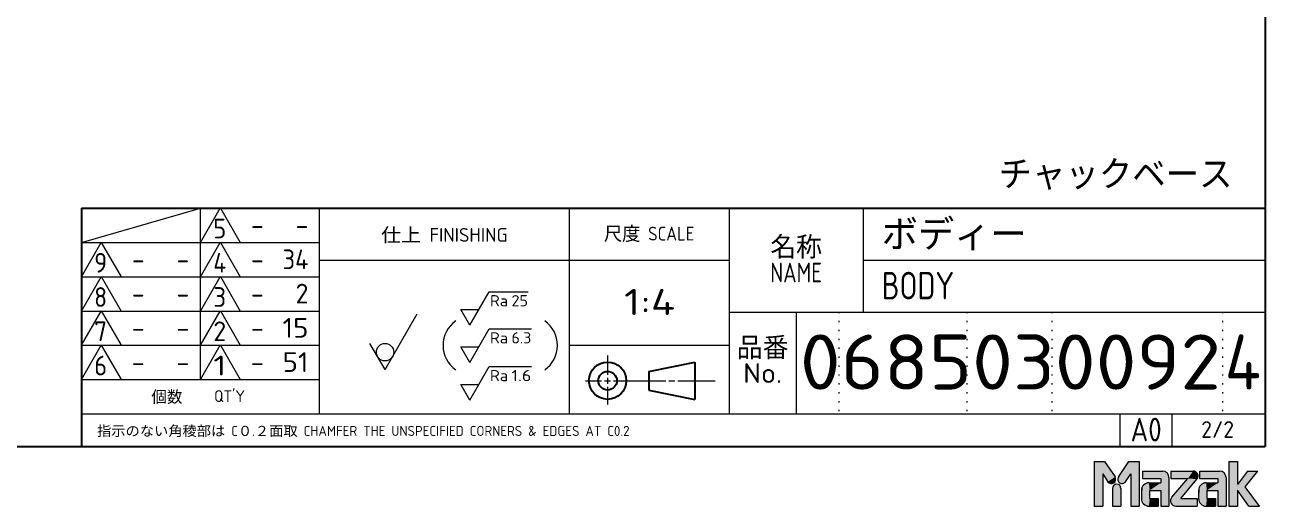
# Model space of a CAD drawing. Extents: x 0 to 1248, y -10 to 833.
# Drawn here: x 997.4 to 1164, y 17 to 81.6 of the extents above; entities that cross this region are included whole.
import ezdxf
from ezdxf.enums import TextEntityAlignment as Align

# ---------------------------------------------------------------- set-up
doc = ezdxf.new("R2010")
doc.units = 0
doc.linetypes.add('DOT', pattern=[3.5, 0.5, -3])
doc.layers.get('0').update_dxf_attribs({"lineweight": 13})
doc.layers.add('2', color=7, linetype='Continuous', lineweight=13)
doc.styles.get("Standard").update_dxf_attribs({"font": 'isocp.shx'})

msp = doc.modelspace()

# ---------------------------------------------------------------- linework, layer by layer
at = {"color": 7, "lineweight": 25}
for p, q in [((1164, 816), (1164, 25)), ((1005, 57), (1005, 25)), ((1005, 57), (1164, 57)), ((1081.2239, 35.0925), (1087.4119, 36.3423)), ((1081.2239, 35.0925), (1081.2239, 32.5925)), ((1087.4119, 36.3423), (1087.4119, 31.3426)), ((1081.2239, 32.5925), (1087.4119, 31.3426)), ((40, 25), (1164, 25))]:
    msp.add_line(p, q, dxfattribs=at)
at = {"color": 7, "lineweight": 13}
for p, q in [((1005, 52.4), (1021, 57)), ((1021, 52.4), (1023.6558, 57)), ((1021, 34), (1021, 57)), ((1023.6629, 57.0123), (1026.3258, 52.4)), ((1037, 29.4), (1037, 57)), ((1070.5, 57), (1070.5, 29.4)), ((1092, 57), (1092, 29.4)), ((1110, 57), (1110, 43.0632)), ((1005, 47.8), (1007.6558, 52.4)), ((1005, 52.4), (1037, 52.4)), ((1007.6629, 52.4123), (1010.3258, 47.8)), ((1021, 47.8), (1023.6558, 52.4)), ((1023.6629, 52.4123), (1026.3258, 47.8)), ((1037, 50.0316), (1092, 50.0316)), ((1110, 50.0316), (1164, 50.0316)), ((1005, 47.8), (1037, 47.8)), ((1005, 43.2), (1007.6558, 47.8)), ((1007.6629, 47.8123), (1010.3258, 43.2)), ((1021, 43.2), (1023.6558, 47.8)), ((1023.6629, 47.8123), (1026.3258, 43.2)), ((1057.1711, 41.2836), (1059.7692, 45.7836)), ((1059.7692, 45.7836), (1064.9858, 45.7836)), ((1057.1711, 41.2836), (1055.9587, 43.3836)), ((1055.9587, 43.3836), (1058.3835, 43.3836)), ((1005, 43.2), (1037, 43.2)), ((1005, 38.6), (1007.6558, 43.2)), ((1007.6629, 43.2123), (1010.3258, 38.6)), ((1021, 38.6), (1023.6558, 43.2)), ((1023.6629, 43.2123), (1026.3258, 38.6)), ((1045.7837, 35.341), (1050.1138, 42.841)), ((1092, 43.0632), (1164, 43.0632)), ((1101, 43.0632), (1101, 29.4)), ((1057.1711, 36.2991), (1059.7692, 40.7991)), ((1059.7692, 40.7991), (1065.4368, 40.7991)), ((1005, 38.6), (1037, 38.6)), ((1005, 34), (1007.6558, 38.6)), ((1007.6629, 38.6123), (1010.3258, 34)), ((1021, 34), (1023.6558, 38.6)), ((1023.6629, 38.6123), (1026.3258, 34)), ((1045.7837, 35.341), (1043.7629, 38.841)), ((1057.1711, 36.2991), (1055.9587, 38.3991)), ((1055.9587, 38.3991), (1058.3835, 38.3991)), ((1070.5, 38.6), (1092, 38.6)), ((1075.674, 37.2346), (1075.674, 34.6425)), ((1057.1711, 31.2308), (1059.7692, 35.7308)), ((1059.7692, 35.7308), (1065.4368, 35.7308)), ((1005, 34), (1037, 34)), ((1057.1711, 31.2308), (1055.9587, 33.3308)), ((1055.9587, 33.3308), (1058.3835, 33.3308)), ((1072.7294, 33.8425), (1074.8745, 33.8425)), ((1075.2751, 33.8425), (1076.0729, 33.8425)), ((1075.674, 34.2425), (1075.674, 33.4425)), ((1076.4734, 33.8425), (1083.5179, 33.8425)), ((1083.9179, 33.8425), (1084.7179, 33.8425)), ((1085.1179, 33.8425), (1090.1126, 33.8425)), ((1075.674, 33.0425), (1075.674, 30.6346)), ((1005, 29.4), (1164, 29.4)), ((1144.4576, 29.4), (1144.4576, 25)), ((1151.4404, 29.4), (1151.4404, 25))]:
    msp.add_line(p, q, dxfattribs=at)
at = {"color": 7, "linetype": 'DOT', "lineweight": 13, "ltscale": 0.34158}
for p, q in [((1106.7273, 43.0632), (1106.7273, 29.4)), ((1123.9089, 43.0632), (1123.9089, 29.4)), ((1135.3633, 43.0632), (1135.3633, 29.4)), ((1158.2724, 43.0632), (1158.2724, 29.4))]:
    msp.add_line(p, q, dxfattribs=at)
at = {"color": 20, "lineweight": 13}
for p, q in [((1141.0377, 23), (1142.4378, 23)), ((1141.0377, 23), (1141.0377, 17)), ((1142.4378, 23), (1143.8309, 20.9204)), ((1144.32, 20.9688), (1145.6775, 23)), ((1145.6775, 23), (1147.0778, 23)), ((1147.0778, 23), (1147.0778, 17)), ((1147.5044, 21.7192), (1147.5044, 20.708)), ((1147.5044, 21.7192), (1150.201, 21.7192)), ((1151.3445, 21.7192), (1154.3254, 21.7193)), ((1151.3445, 21.7192), (1151.3445, 20.708)), ((1155.1844, 21.7192), (1155.1844, 20.708)), ((1155.1844, 21.7192), (1157.881, 21.7192)), ((1159.1244, 23), (1160.2705, 23)), ((1159.1244, 23), (1159.1244, 17)), ((1160.2705, 23), (1160.2705, 19.8989)), ((1161.6187, 21.7192), (1160.2705, 19.8989)), ((1161.3245, 19.6033), (1162.9918, 21.7192)), ((1161.6187, 21.7192), (1162.9918, 21.7192)), ((1142.1839, 21.3199), (1142.1838, 17)), ((1142.1839, 21.3199), (1142.8753, 20.2878)), ((1145.2305, 20.2738), (1145.9315, 21.3201)), ((1145.9315, 21.3201), (1145.9317, 17)), ((1147.5044, 20.708), (1149.965, 20.708)), ((1148.3808, 20.135), (1149.965, 20.135)), ((1149.965, 20.708), (1149.965, 20.135)), ((1151.0774, 20.8428), (1151.0774, 17)), ((1151.3445, 20.708), (1153.6255, 20.708)), ((1151.4672, 18.2185), (1153.6255, 20.708)), ((1152.6871, 18.0112), (1154.8369, 20.6404)), ((1155.1844, 20.708), (1157.6451, 20.708)), ((1156.0608, 20.135), (1157.6451, 20.135)), ((1157.6451, 20.708), (1157.6451, 20.135)), ((1158.7574, 20.8428), (1158.7574, 17)), ((1143.4847, 19.3933), (1143.4847, 17)), ((1144.6308, 19.3933), (1144.6308, 17)), ((1147.3695, 19.1238), (1147.3695, 18.0112)), ((1148.4819, 19.1238), (1148.4819, 18.0112)), ((1148.4819, 19.1238), (1149.965, 19.1238)), ((1149.965, 19.1238), (1149.965, 17)), ((1155.0496, 19.1238), (1155.0496, 18.0112)), ((1156.1619, 19.1238), (1156.1619, 18.0112)), ((1156.1619, 19.1238), (1157.6451, 19.1238)), ((1157.6451, 19.1238), (1157.6451, 17)), ((1161.8209, 16.9999), (1160.2704, 19.1572)), ((1160.2704, 19.1572), (1160.2705, 17)), ((1163.2367, 17), (1161.3245, 19.6033)), ((1141.0377, 17), (1142.1838, 17)), ((1143.4847, 17), (1144.6308, 17)), ((1145.9317, 17), (1147.0778, 17)), ((1148.3808, 17), (1149.628, 17)), ((1148.4819, 18.0112), (1149.628, 18.0112)), ((1149.628, 18.0112), (1149.628, 17)), ((1149.965, 17), (1151.0774, 17)), ((1152.0055, 17.0002), (1154.85, 17)), ((1152.6871, 18.0112), (1154.85, 18.0112)), ((1154.85, 18.0112), (1154.85, 17)), ((1156.0608, 17), (1157.308, 17)), ((1156.1619, 18.0112), (1157.308, 18.0112)), ((1157.308, 18.0112), (1157.308, 17)), ((1157.6451, 17), (1158.7574, 17)), ((1159.1244, 17), (1160.2705, 17)), ((1161.8209, 16.9999), (1163.2367, 17))]:
    msp.add_line(p, q, dxfattribs=at)
at = {"color": 7, "lineweight": 13}
msp.add_circle((1045.7837, 37.6743), 1.1667, dxfattribs=at)
at = {"color": 7, "lineweight": 25}
for radius in [2.5, 1.25]:
    msp.add_circle((1075.674, 33.8425), radius, dxfattribs=at)
at = {"color": 7, "lineweight": 13}
for centre, start, end in [((1057.5737, 38.5783), 124.824489, 235.175511), ((1064.9463, 38.5783), 304.824489, 55.175511)]:
    msp.add_arc(centre, 4.0006, start, end, dxfattribs=at)
at = {"color": 20, "lineweight": 13}
for centre, radius, start, end in [((1150.201, 20.8428), 0.8764, 0.000469, 89.998683), ((1154.3254, 21.0586), 0.6607, 320.728247, 90.000538), ((1157.881, 20.8428), 0.8764, 0.000014, 89.998683), ((1143.3514, 20.6067), 0.573, 213.815388, 33.194798), ((1144.7641, 20.6067), 0.573, 140.807818, 324.488928), ((1148.3808, 19.1238), 1.0112, 89.999862, 180), ((1156.0608, 19.1238), 1.0112, 89.999862, 180), ((1144.0577, 19.3933), 0.573, 0.000622, 180.000108), ((1148.3808, 18.0112), 1.0112, 180, 270.000138), ((1152.0055, 17.7283), 0.7281, 137.676104, 269.996315), ((1156.0608, 18.0112), 1.0112, 180, 270.000175)]:
    msp.add_arc(centre, radius, start, end, dxfattribs=at)
at = {"color": 20, "lineweight": 5}
for points in [[(1142.184, 21.3199), (1142.1837, 17), (1142.4377, 23), (1141.0377, 17)], [(1142.4377, 23), (1141.0377, 17), (1141.0377, 23)], [(1142.184, 21.3199), (1142.4377, 23), (1142.8752, 20.2878)], [(1143.8309, 20.9204), (1142.8752, 20.2878), (1142.4377, 23)], [(1145.6775, 23), (1144.5289, 20.0841), (1144.3199, 20.9688), (1144.3221, 20.242)], [(1145.6775, 23), (1145.0353, 20.1019), (1144.5289, 20.0841), (1144.7842, 20.034)], [(1145.6775, 23), (1145.2306, 20.2738), (1145.0353, 20.1019)], [(1147.0778, 23), (1145.9315, 21.3201), (1145.6775, 23), (1145.2306, 20.2738)], [(1147.0778, 17), (1145.9318, 17), (1147.0778, 23), (1145.9315, 21.3201)], [(1150.201, 21.7192), (1149.965, 20.135), (1147.5044, 20.708), (1149.965, 20.708)], [(1150.201, 21.7192), (1147.5044, 20.708), (1147.5044, 21.7192)], [(1150.201, 21.7192), (1149.965, 19.1238), (1149.965, 20.135), (1148.4818, 19.1238)], [(1151.0774, 17), (1149.965, 17), (1150.201, 21.7192), (1149.965, 19.1238)], [(1151.0774, 17), (1150.201, 21.7192), (1150.7162, 21.5518), (1150.4718, 21.6763)], [(1154.3254, 21.7193), (1153.6255, 20.708), (1151.3445, 21.7192), (1151.3445, 20.708)], [(1154.3254, 21.7193), (1154.568, 21.6731), (1153.6255, 20.708), (1154.8369, 20.6404)], [(1154.568, 21.6731), (1154.7767, 21.5411), (1154.8369, 20.6404), (1154.9224, 21.3416)], [(1157.8811, 21.7192), (1157.645, 20.135), (1155.1844, 20.708), (1157.645, 20.708)], [(1157.8811, 21.7192), (1155.1844, 20.708), (1155.1844, 21.7192)], [(1157.8811, 21.7192), (1157.645, 19.1238), (1157.645, 20.135), (1156.1619, 19.1238)], [(1158.7574, 17), (1157.645, 17), (1157.8811, 21.7192), (1157.645, 19.1238)], [(1158.7574, 17), (1157.8811, 21.7192), (1158.3961, 21.5518), (1158.1519, 21.6763)], [(1160.2704, 19.1572), (1160.2705, 17), (1160.2705, 23), (1159.1244, 17)], [(1160.2705, 23), (1159.1244, 17), (1159.1244, 23)], [(1160.2704, 19.1572), (1160.2705, 23), (1161.8209, 16.9999), (1160.2705, 19.8989)], [(1161.3245, 19.6033), (1160.2705, 19.8989), (1162.9918, 21.7192), (1161.6187, 21.7192)], [(1143.8309, 20.9204), (1143.3021, 20.0358), (1142.8752, 20.2878), (1143.0601, 20.1132)], [(1143.8309, 20.9204), (1143.7657, 20.2109), (1143.3021, 20.0358), (1143.5538, 20.0706)], [(1143.8309, 20.9204), (1143.9194, 20.6822), (1143.7657, 20.2109), (1143.8962, 20.4291)], [(1144.2064, 20.475), (1144.2057, 20.7351), (1144.3221, 20.242), (1144.3199, 20.9688)], [(1147.5626, 17.4168), (1147.7864, 19.9419), (1147.7864, 17.1931), (1148.0682, 20.0855)], [(1147.7864, 17.1931), (1148.0682, 20.0855), (1148.0682, 17.0495), (1148.3807, 20.135)], [(1148.0682, 17.0495), (1148.3807, 20.135), (1148.3807, 17)], [(1148.4818, 18.0112), (1148.3807, 17), (1148.4818, 19.1238), (1148.3807, 20.135)], [(1148.4818, 19.1238), (1148.3807, 20.135), (1149.965, 20.135)], [(1151.0774, 17), (1150.7162, 21.5518), (1151.0345, 21.1136), (1150.91, 21.3579)], [(1151.0774, 17), (1151.0345, 21.1136), (1151.0774, 20.8428)], [(1151.3396, 17.434), (1151.4673, 18.2185), (1151.4988, 17.2055), (1153.6255, 20.708)], [(1153.6255, 20.708), (1151.7322, 17.0535), (1151.4988, 17.2055)], [(1152.6871, 18.0112), (1152.0055, 17.0002), (1153.6255, 20.708), (1151.7322, 17.0535)], [(1152.6871, 18.0112), (1153.6255, 20.708), (1154.8369, 20.6404)], [(1154.8369, 20.6404), (1154.9224, 21.3416), (1154.9547, 20.8574), (1154.9846, 21.1026)], [(1155.2427, 17.4168), (1155.4664, 19.9419), (1155.4664, 17.1931), (1155.7483, 20.0855)], [(1155.4664, 17.1931), (1155.7483, 20.0855), (1155.7483, 17.0495), (1156.0608, 20.135)], [(1155.7483, 17.0495), (1156.0608, 20.135), (1156.0608, 17)], [(1156.1619, 18.0112), (1156.0608, 17), (1156.1619, 19.1238), (1156.0608, 20.135)], [(1156.1619, 19.1238), (1156.0608, 20.135), (1157.645, 20.135)], [(1158.7574, 17), (1158.3961, 21.5518), (1158.7145, 21.1136), (1158.5901, 21.3579)], [(1158.7574, 17), (1158.7145, 21.1136), (1158.7574, 20.8428)], [(1144.6307, 17), (1143.5414, 19.6419), (1143.4847, 17), (1143.4847, 19.3933)], [(1144.6307, 17), (1143.9302, 19.952), (1143.5414, 19.6419), (1143.7004, 19.8413)], [(1144.6307, 17), (1144.415, 19.8413), (1143.9302, 19.952), (1144.1852, 19.952)], [(1144.6307, 17), (1144.6307, 19.3933), (1144.415, 19.8413), (1144.574, 19.6419)], [(1147.3695, 18.0112), (1147.4191, 19.4363), (1147.4191, 17.6987), (1147.5626, 19.7182)], [(1147.4191, 19.4363), (1147.3695, 18.0112), (1147.3695, 19.1238)], [(1147.4191, 17.6987), (1147.5626, 19.7182), (1147.5626, 17.4168), (1147.7864, 19.9419)], [(1155.0496, 18.0112), (1155.0991, 19.4363), (1155.0991, 17.6987), (1155.2427, 19.7182)], [(1155.0991, 19.4363), (1155.0496, 18.0112), (1155.0496, 19.1238)], [(1155.0991, 17.6987), (1155.2427, 19.7182), (1155.2427, 17.4168), (1155.4664, 19.9419)], [(1161.3245, 19.6033), (1163.2367, 17), (1160.2705, 19.8989), (1161.8209, 16.9999)], [(1149.6279, 18.0112), (1149.6279, 17), (1148.4818, 18.0112), (1148.3807, 17)], [(1151.2778, 17.7056), (1151.3225, 17.9805), (1151.3396, 17.434), (1151.4673, 18.2185)], [(1154.85, 18.0112), (1154.85, 17), (1152.6871, 18.0112), (1152.0055, 17.0002)], [(1157.308, 18.0112), (1157.308, 17), (1156.1619, 18.0112), (1156.0608, 17)]]:
    msp.add_solid(points, dxfattribs=at)

# ---------------------------------------------------------------- texts
at = {"color": 7, "lineweight": 13}
for s, height, width, p, p2 in [('チャックベース', 3.5, 1.531649, (1128.2008, 59.8919), (1159.5996, 59.8919)), ('5', 2.645, 0.810832, (1022.7169, 52.9537), (1024.453, 52.9537)), ('ボディー', 3.704, 1.598221, (1112.5, 51.7211), (1131.9508, 51.7211)), ('仕上 FINISHING', 1.852, 0.950663, (1045.24, 52.4864), (1062.2594, 52.4864)), ('尺度 SCALE', 1.852, 0.918976, (1075.1716, 52.6614), (1087.3284, 52.6614)), ('名称', 2.645, 1.670863, (1097.5276, 50.5159), (1104.4724, 50.5159)), ('9', 2.645, 0.861539, (1006.7169, 48.3537), (1008.4531, 48.3537)), ('4', 2.645, 0.765785, (1022.7169, 48.3537), (1024.453, 48.3537)), ('NAME', 2.645, 0.680722, (1097.5276, 47.0435), (1104.4724, 47.0435)), ('BODY', 3.704, 0.680719, (1112.5, 44.7527), (1122.2253, 44.7527)), ('8', 2.645, 0.81086, (1006.7169, 43.7537), (1008.4531, 43.7537)), ('3', 2.645, 0.810832, (1022.7169, 43.7537), (1024.453, 43.7537)), ('Ra', 1.5, 0.95086, (1059.8711, 43.8336), (1062.3162, 43.8336)), ('25', 1.5, 0.83985, (1062.7662, 43.8336), (1064.9858, 43.8336)), ('1:4', 3.5, 0.861542, (1077.8778, 42.6658), (1084.7701, 42.6658)), ('7', 2.645, 0.81086, (1006.7169, 39.1537), (1008.4531, 39.1537)), ('2', 2.645, 0.810832, (1022.7169, 39.1537), (1024.453, 39.1537)), ('Ra', 1.5, 0.95086, (1059.8711, 38.8491), (1062.3162, 38.8491)), ('6.3', 1.5, 0.795478, (1062.7662, 38.8491), (1065.4368, 38.8491)), ('品番', 2.645, 1.670863, (1093.0276, 37.0159), (1099.9724, 37.0159)), ('0685030092', 7.4, 0.814854, (1101.5, 32.6513), (1158.0664, 32.6513)), ('4', 7.4, 0.76581, (1158.5713, 32.6513), (1163.4287, 32.6513)), ('6', 2.645, 0.81086, (1006.7169, 34.5537), (1008.4531, 34.5537)), ('1', 2.645, 1.253103, (1022.7169, 34.5537), (1024.453, 34.5537)), ('Ra', 1.5, 0.95086, (1059.8711, 33.7808), (1062.3162, 33.7808)), ('1.6', 1.5, 0.795478, (1062.7662, 33.7808), (1065.4368, 33.7808)), ('No.', 2.645, 0.87987, (1093.8958, 33.5435), (1099.1044, 33.5435)), ('個数', 1.587, 1.670854, (1014.4061, 30.8981), (1018.573, 30.8981)), ("QT'Y", 1.587, 0.848292, (1022.8176, 30.9799), (1026.9845, 30.9799)), ('A0', 3.175, 0.787694, (1145.9263, 25.6965), (1150.0945, 25.6965)), ('2/2', 2.24, 0.700922, (1155.4062, 26.1728), (1159.8174, 26.1728)), ('指示のない角稜部は C０.２面取 CHAMFER THE UNSPECIFIED CORNERS & EDGES AT C0.2', 1.35, 0.906703, (1007.1049, 26.4284), (1078.6243, 26.4284))]:
    msp.add_text(s, height=height, dxfattribs=dict(at, width=width)).set_placement(p, p2, align=Align.FIT)
at = {"layer": '2', "color": 7, "lineweight": 13}
for s, width, p, p2 in [('-', 0.626574, (1027.7638, 53.4159), (1029.5, 53.4159)), ('-', 0.626574, (1033.7638, 53.4159), (1035.5, 53.4159)), ('-', 0.626574, (1011.7638, 48.8159), (1013.5, 48.8159)), ('-', 0.626574, (1017.7638, 48.8159), (1019.5, 48.8159)), ('-', 0.626574, (1027.7638, 48.8159), (1029.5, 48.8159)), ('34', 0.725506, (1032.0276, 48.8159), (1035.5, 48.8159)), ('2', 0.81086, (1033.7638, 44.2159), (1035.5, 44.2159)), ('-', 0.626574, (1011.7638, 44.2159), (1013.5, 44.2159)), ('-', 0.626574, (1017.7638, 44.2159), (1019.5, 44.2159)), ('-', 0.626574, (1027.7638, 44.2159), (1029.5, 44.2159)), ('15', 0.745115, (1032.0276, 39.6159), (1035.5, 39.6159)), ('-', 0.626574, (1011.7638, 39.6159), (1013.5, 39.6159)), ('-', 0.626574, (1017.7638, 39.6159), (1019.5, 39.6159)), ('-', 0.626574, (1027.7638, 39.6159), (1029.5, 39.6159)), ('51', 0.889331, (1032.0276, 35.0159), (1035.5, 35.0159)), ('-', 0.626574, (1011.7638, 35.0159), (1013.5, 35.0159)), ('-', 0.626574, (1017.7638, 35.0159), (1019.5, 35.0159)), ('-', 0.626574, (1027.7638, 35.0159), (1029.5, 35.0159))]:
    msp.add_text(s, height=2.645, dxfattribs=dict(at, width=width)).set_placement(p, p2, align=Align.FIT)

doc.saveas('drawing.dxf')
